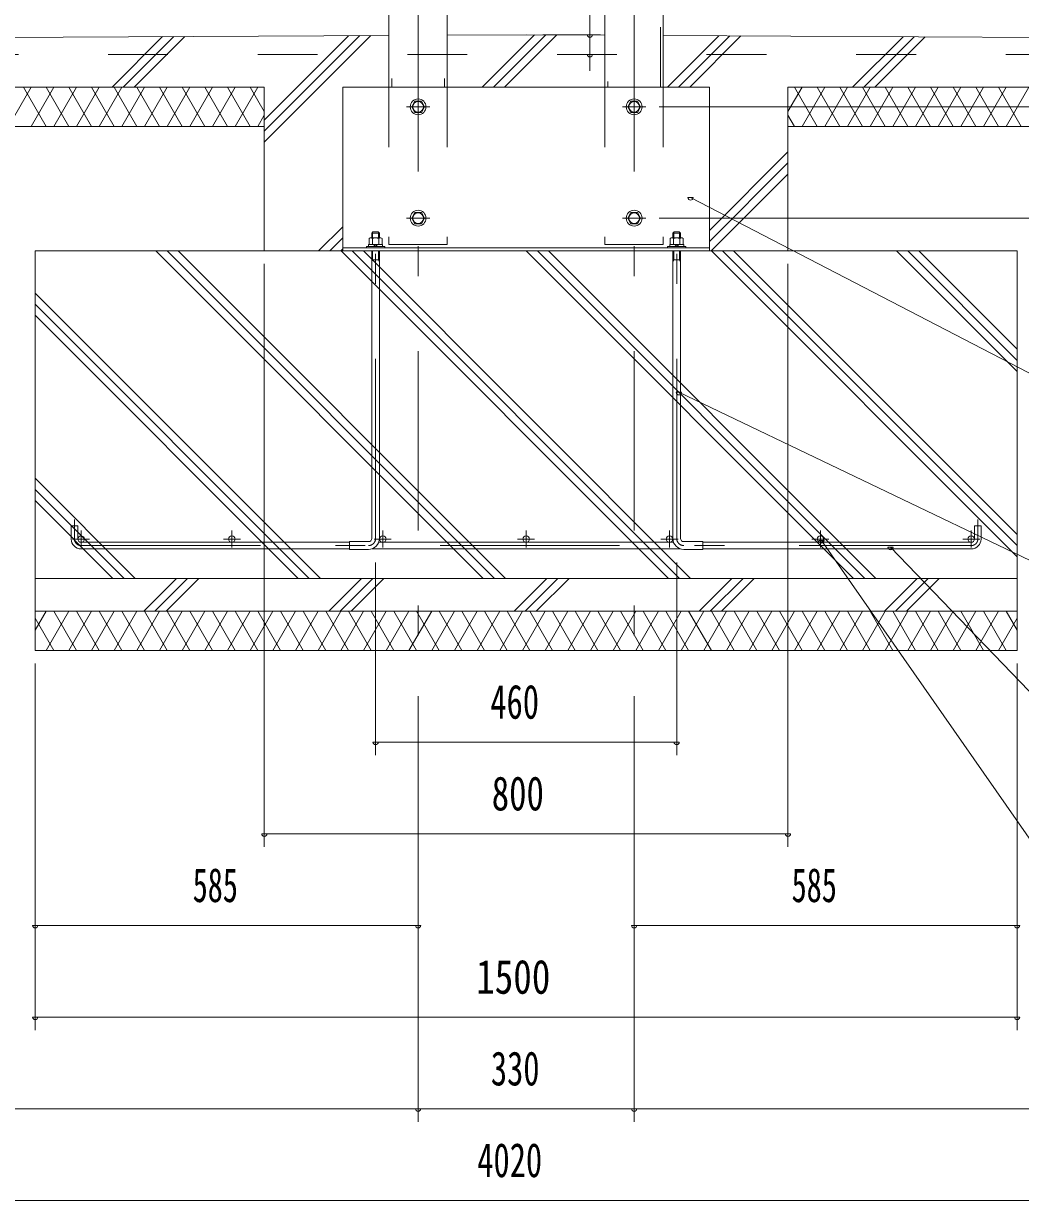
# Model space of a CAD drawing. Units: millimetres, scale not verified. Extents: x -34086 to 34091, y -14700 to 14700.
# Drawn here: x 21228 to 26559, y -4592 to 1698 of the extents above; entities that cross this region are included whole.
import ezdxf
from ezdxf.enums import TextEntityAlignment as Align

# ---------------------------------------------------------------- set-up
doc = ezdxf.new("R2010")
doc.units = ezdxf.units.MM
doc.header["$LTSCALE"] = 80
doc.linetypes.add('USER2', pattern=[10, 4, -6])
doc.linetypes.add('USER3', pattern=[24, 12, -5, 2, -5])
for name, color, linetype, lineweight in [('0-6_2-02BOLD', 7, 'Continuous', 18), ('0-7_2-12HIDDEN', 3, 'USER2', 18), ('0-8_2-22CENTER', 3, 'USER3', 18), ('0-9_2-42THIN', 4, 'Continuous', 18), ('0-A_2-52DIM', 3, 'Continuous', 18), ('0-B_2-62HATCH', 2, 'Continuous', 18)]:
    doc.layers.add(name, color=color, linetype=linetype, lineweight=lineweight)
doc.styles.add('ＭＳ ゴシック', font='')
doc.styles.get('ＭＳ ゴシック').set_extended_font_data('MS Gothic')

msp = doc.modelspace()

# ---------------------------------------------------------------- linework, layer by layer
at = {"layer": '0-6_2-02BOLD'}
for p, q in [((24337.33, 1357.9), (24337.33, 7787.41)), ((24649.18, 7787.41), (24649.18, 1357.9)), ((23182.32, 2204.9), (23182.32, 1357.9)), ((23494.17, 2204.9), (23494.17, 1357.9)), ((23494.17, 1635.81), (23915.75, 1637.9)), ((23915.75, 1637.9), (24337.32, 1635.81)), ((18475.17, 1610.83), (23182.32, 1634.25)), ((29356.33, 1610.83), (24649.18, 1634.25)), ((22515.75, 1357.9), (18686.65, 1357.9)), ((22515.75, 1357.9), (22515.75, 482.9)), ((22935.74, 1357.9), (24895.75, 1357.9)), ((22935.74, 1357.9), (22935.74, 482.9)), ((24895.75, 1357.9), (24895.75, 482.9)), ((25315.75, 1357.9), (29144.84, 1357.9)), ((25315.75, 1357.9), (25315.75, 482.9)), ((23372.6, 1252.9), (23355.42, 1282.65)), ((24510.43, 1282.65), (24476.07, 1282.65)), ((24527.6, 1252.9), (24510.43, 1282.65)), ((23321.07, 1223.15), (23355.42, 1223.15)), ((23355.42, 1223.15), (23372.6, 1252.9)), ((24510.43, 1223.15), (24527.6, 1252.9)), ((22515.75, 1147.9), (19140.07, 1147.9)), ((25315.75, 1147.9), (26995.74, 1147.9)), ((23303.9, 657.9), (23321.07, 687.65)), ((23321.07, 628.15), (23303.9, 657.9)), ((23321.07, 687.65), (23355.42, 687.65)), ((24458.9, 657.9), (24476.07, 687.65)), ((24476.07, 628.15), (24458.9, 657.9)), ((23089.75, 577.73), (23096.75, 584.73)), ((23089.75, 577.73), (23131.75, 577.73)), ((23089.75, 552.2), (23089.75, 577.73)), ((23096.75, 584.73), (23124.75, 584.73)), ((23124.75, 584.73), (23131.75, 577.73)), ((23131.75, 552.2), (23131.75, 577.73)), ((23321.07, 628.15), (23355.42, 628.15)), ((24510.43, 628.15), (24476.07, 628.15)), ((24706.75, 584.73), (24699.75, 577.73)), ((24699.75, 552.2), (24699.75, 577.73)), ((24741.75, 577.73), (24699.75, 577.73)), ((24734.75, 584.73), (24706.75, 584.73)), ((24741.75, 577.73), (24734.75, 584.73)), ((24741.75, 552.2), (24741.75, 577.73)), ((23061.75, 506.7), (23061.75, 498.65)), ((23073.12, 517.2), (23073.12, 506.7)), ((23073.12, 517.2), (23148.37, 517.2)), ((23076.4, 549.04), (23081.87, 552.2)), ((23076.4, 549.04), (23076.4, 517.2)), ((23093.57, 549.04), (23093.57, 517.2)), ((23100.25, 506.7), (23110.75, 517.2)), ((23110.75, 506.7), (23121.25, 517.2)), ((23127.93, 549.04), (23127.93, 517.2)), ((23148.37, 517.2), (23148.37, 506.7)), ((24683.12, 517.2), (24683.12, 506.7)), ((24758.38, 517.2), (24683.12, 517.2)), ((24703.57, 549.04), (24703.57, 517.2)), ((24720.75, 506.7), (24710.25, 517.2)), ((24731.25, 506.7), (24720.75, 517.2)), ((24737.93, 549.04), (24737.93, 517.2)), ((24755.1, 549.04), (24755.1, 517.2)), ((24758.38, 517.2), (24758.38, 506.7)), ((24769.75, 506.7), (24769.75, 498.65)), ((21290.75, 482.9), (26540.75, 482.9)), ((21290.75, 482.9), (21290.75, -1652.1)), ((22935.74, 498.65), (24895.75, 498.65)), ((23089.75, -1053.6), (23089.75, 482.9)), ((23131.75, -1053.6), (23131.75, 482.9)), ((24699.75, -1053.6), (24699.75, 482.9)), ((24741.75, -1053.6), (24741.75, 482.9)), ((26540.75, 482.9), (26540.75, -1652.1)), ((23089.75, 435.65), (23131.75, 435.65)), ((24741.75, 435.65), (24699.75, 435.65)), ((21483.25, -1057.1), (21483.25, -987.1)), ((26313.25, -987.1), (26348.25, -987.1)), ((26313.25, -1057.1), (26313.25, -987.1)), ((26348.25, -1057.1), (26348.25, -987.1)), ((21535.75, -1074.6), (22970.75, -1074.6)), ((21535.75, -1109.6), (22970.75, -1109.6)), ((23072.25, -1071.1), (22970.75, -1071.1)), ((22970.75, -1113.1), (22970.75, -1071.1)), ((23072.25, -1113.1), (22970.75, -1113.1)), ((24739.15, -1109.6), (23092.35, -1109.6)), ((24703.58, -1074.6), (23127.92, -1074.6)), ((24759.25, -1071.1), (24860.75, -1071.1)), ((26295.75, -1074.6), (24860.75, -1074.6)), ((26295.75, -1109.6), (24860.75, -1109.6)), ((26540.75, -1267.1), (21290.75, -1267.1)), ((26540.75, -1442.1), (21290.75, -1442.1)), ((26540.75, -1652.1), (21290.75, -1652.1))]:
    msp.add_line(p, q, dxfattribs=at)
for points in [[(23321.07, 1223.15), (23303.9, 1252.9), (23321.07, 1282.65), (23355.42, 1282.65)], [(24510.43, 1223.15), (24476.07, 1223.15), (24458.9, 1252.9), (24476.07, 1282.65)], [(23355.42, 628.15), (23372.6, 657.9), (23355.42, 687.65)], [(24510.43, 628.15), (24527.6, 657.9), (24510.43, 687.65), (24476.07, 687.65)], [(23061.75, 506.7), (23159.75, 506.7), (23159.75, 498.65)], [(23081.87, 552.2), (23139.62, 552.2), (23145.1, 549.04), (23145.1, 517.2)], [(24769.75, 506.7), (24671.75, 506.7), (24671.75, 498.65)], [(24755.1, 549.04), (24749.62, 552.2), (24691.87, 552.2), (24686.4, 549.04), (24686.4, 517.2)], [(21518.25, -1057.1), (21518.25, -987.1), (21483.25, -987.1)], [(24759.25, -1113.1), (24860.75, -1113.1), (24860.75, -1071.1)]]:
    msp.add_lwpolyline(points, dxfattribs=at)
for centre, radius in [((23338.25, 1252.9), 42), ((23338.25, 1252.9), 28.88), ((24493.25, 1252.9), 42), ((24493.25, 1252.9), 28.88), ((23338.25, 657.9), 42), ((24493.25, 657.9), 42), ((23338.25, 657.9), 28.88), ((24493.25, 657.9), 28.88), ((21535.75, -1057.1), 17.5), ((22342.5, -1057.1), 17.5), ((23149.25, -1057.1), 17.5), ((23915.75, -1057.1), 17.5), ((24682.25, -1057.1), 17.5), ((25489, -1057.1), 17.5), ((26295.75, -1057.1), 17.5)]:
    msp.add_circle(centre, radius, dxfattribs=at)
for centre, radius, start, end in [((23084.98, 538.96), 13.24, 49.5701, 90), ((23110.75, 503.98), 48.23, 69.13593, 110.86406), ((23136.51, 538.96), 13.24, 90, 130.42989), ((24694.98, 538.96), 13.24, 49.57011, 90), ((24720.75, 503.98), 48.23, 69.13594, 110.86407), ((24746.51, 538.96), 13.24, 90, 130.4299), ((21535.75, -1057.1), 52.5, 180, 270), ((23072.25, -1053.6), 59.5, 270, 0), ((23072.25, -1053.6), 17.5, 270, 0), ((24759.25, -1053.6), 59.5, 180, 270), ((24759.25, -1053.6), 17.5, 180, 270), ((26295.75, -1057.1), 52.5, 270, 0)]:
    msp.add_arc(centre, radius, start, end, dxfattribs=at)
at = {"layer": '0-7_2-12HIDDEN'}
for p, q in [((24352.03, 7787.41), (24352.03, 1357.9)), ((24634.48, 1357.9), (24634.48, 7787.41)), ((23197.02, 2204.9), (23197.02, 1357.9)), ((23479.47, 2204.9), (23479.47, 1357.9)), ((16880.75, 1532.9), (30950.75, 1532.9)), ((23182.32, 1357.9), (23182.32, 517.9)), ((23494.17, 1357.9), (23494.17, 517.9)), ((24337.32, 1357.9), (24337.32, 517.9)), ((24649.18, 1357.9), (24649.18, 517.9)), ((23182.32, 517.9), (23494.17, 517.9)), ((24649.18, 517.9), (24337.32, 517.9))]:
    msp.add_line(p, q, dxfattribs=at)
at = {"layer": '0-8_2-22CENTER'}
for p, q in [((23338.25, 9547.9), (23338.25, -1827.1)), ((24493.25, 9547.9), (24493.25, -1827.1)), ((23275.25, 1252.9), (23401.25, 1252.9)), ((24556.25, 1252.9), (24430.25, 1252.9)), ((23275.25, 657.9), (23401.25, 657.9)), ((24556.25, 657.9), (24430.25, 657.9)), ((23110.75, -1053.6), (23110.75, 626.73)), ((24720.75, -1053.6), (24720.75, 626.73)), ((21500.75, -1057.1), (21500.75, -952.1)), ((26330.75, -1057.1), (26330.75, -952.1)), ((21581.25, -1057.1), (21490.25, -1057.1)), ((21535.75, -1102.6), (21535.75, -1011.6)), ((22388, -1057.1), (22297, -1057.1)), ((22342.5, -1102.6), (22342.5, -1011.6)), ((23194.75, -1057.1), (23103.75, -1057.1)), ((23149.25, -1102.6), (23149.25, -1011.6)), ((23961.25, -1057.1), (23870.25, -1057.1)), ((23915.75, -1102.6), (23915.75, -1011.6)), ((24636.75, -1057.1), (24727.75, -1057.1)), ((24682.25, -1102.6), (24682.25, -1011.6)), ((25443.5, -1057.1), (25534.5, -1057.1)), ((25489, -1102.6), (25489, -1011.6)), ((26250.25, -1057.1), (26341.25, -1057.1)), ((26295.75, -1102.6), (26295.75, -1011.6)), ((21535.75, -1092.1), (26295.75, -1092.1))]:
    msp.add_line(p, q, dxfattribs=at)
for centre, radius, start, end in [((21535.75, -1057.1), 35, 180, 270), ((23072.25, -1053.6), 38.5, 270, 0), ((24759.25, -1053.6), 38.5, 180, 270), ((26295.75, -1057.1), 35, 270, 0)]:
    msp.add_arc(centre, radius, start, end, dxfattribs=at)
at = {"layer": '0-9_2-42THIN'}
for p, q in [((23095, 552.2), (23095, 582.98)), ((23126.5, 552.2), (23126.5, 582.98)), ((24705, 552.2), (24705, 582.98)), ((24736.5, 552.2), (24736.5, 582.98)), ((23126.5, 435.65), (23126.5, 482.9)), ((24705, 435.65), (24705, 482.9)), ((23126.5, 435.65), (23131.75, 426.56)), ((24705, 435.65), (24699.75, 426.56))]:
    msp.add_line(p, q, dxfattribs=at)
for points in [[(23089.75, 426.56), (23095, 435.65), (23095, 482.9)], [(24741.75, 426.56), (24736.5, 435.65), (24736.5, 482.9)]]:
    msp.add_lwpolyline(points, dxfattribs=at)
at = {"layer": '0-A_2-52DIM'}
for p, q in [((24256.7, 1445.03), (24256.7, 2015.9)), ((24312.43, 1637.9), (24005.48, 1637.9)), ((24270.7, 1637.9), (24242.7, 1637.9)), ((24270.7, 1532.9), (24242.7, 1532.9)), ((24626.25, 1252.9), (27415.75, 1252.9)), ((24808.75, 767.96), (24780.75, 767.96)), ((27100.75, -427.1), (24794.75, 767.96)), ((24626.25, 657.9), (27415.75, 657.9)), ((22515.75, 412.9), (22515.75, -2702.1)), ((25315.75, 412.9), (25315.75, -2702.1)), ((24746.52, -272.9), (24718.52, -272.9)), ((27100.75, -1407.1), (24732.52, -272.9)), ((25508.45, -1064.65), (25480.45, -1064.65)), ((27100.75, -3367.1), (25494.45, -1064.65)), ((25877.93, -1100.3), (25849.93, -1100.3)), ((27100.75, -2387.1), (25863.93, -1100.3)), ((23110.75, -1183.1), (23110.75, -2212.1)), ((24720.75, -1183.1), (24720.75, -2212.1)), ((21290.75, -1722.1), (21290.75, -3682.1)), ((26540.75, -1722.1), (26540.75, -3682.1)), ((23338.25, -1897.1), (23338.25, -4172.1)), ((24493.25, -1897.1), (24493.25, -4172.1)), ((23124.75, -2142.1), (23096.75, -2142.1)), ((23110.75, -2142.1), (24720.75, -2142.1)), ((24734.75, -2142.1), (24706.75, -2142.1)), ((22529.75, -2632.1), (22501.75, -2632.1)), ((22515.75, -2632.1), (25315.75, -2632.1)), ((25329.75, -2632.1), (25301.75, -2632.1)), ((21304.75, -3122.1), (21276.75, -3122.1)), ((21290.75, -3122.1), (23338.25, -3122.1)), ((23352.25, -3122.1), (23324.25, -3122.1)), ((24507.25, -3122.1), (24479.25, -3122.1)), ((24493.25, -3122.1), (26540.75, -3122.1)), ((26554.75, -3122.1), (26526.75, -3122.1)), ((21304.75, -3612.1), (21276.75, -3612.1)), ((21290.75, -3612.1), (26540.75, -3612.1)), ((26554.75, -3612.1), (26526.75, -3612.1)), ((30950.75, -4102.1), (16880.75, -4102.1)), ((23352.25, -4102.1), (23324.25, -4102.1)), ((24507.25, -4102.1), (24479.25, -4102.1)), ((16880.75, -4592.1), (30950.75, -4592.1))]:
    msp.add_line(p, q, dxfattribs=at)
for centre in [(24256.7, 1637.9), (24256.7, 1532.9), (24794.75, 767.96), (24732.52, -272.9), (25494.45, -1064.65), (25863.93, -1100.3), (23110.75, -2142.1), (24720.75, -2142.1), (22515.75, -2632.1), (25315.75, -2632.1), (21290.75, -3122.1), (23338.25, -3122.1), (24493.25, -3122.1), (26540.75, -3122.1), (21290.75, -3612.1), (26540.75, -3612.1), (23338.25, -4102.1), (24493.25, -4102.1)]:
    msp.add_arc(centre, 14, 180, 0, dxfattribs=at)
at = {"layer": '0-B_2-62HATCH'}
for p, q in [((23681.36, 1357.9), (23961.13, 1637.68)), ((23740.75, 1357.9), (24020.23, 1637.38)), ((23800.15, 1357.9), (24079.34, 1637.09)), ((21701.46, 1357.9), (21971.79, 1628.23)), ((21760.86, 1357.9), (22031.48, 1628.53)), ((21820.25, 1357.9), (22091.17, 1628.83)), ((22515.75, 1063.45), (23086.08, 1633.77)), ((22515.75, 1122.85), (23026.38, 1633.48)), ((22515.75, 1182.24), (22966.68, 1633.18)), ((24671.31, 1357.9), (24946.18, 1632.78)), ((24730.7, 1357.9), (25005.28, 1632.48)), ((24790.1, 1357.9), (25064.39, 1632.19)), ((25661.25, 1357.9), (25931.23, 1627.88)), ((25720.65, 1357.9), (25990.33, 1627.58)), ((25780.05, 1357.9), (26049.43, 1627.29)), ((21147.35, 1147.9), (21268.59, 1357.9)), ((21349.42, 1147.9), (21228.18, 1357.9)), ((21268.59, 1147.9), (21389.84, 1357.9)), ((21470.67, 1147.9), (21349.42, 1357.9)), ((21389.84, 1147.9), (21511.08, 1357.9)), ((21591.91, 1147.9), (21470.67, 1357.9)), ((21511.08, 1147.9), (21632.32, 1357.9)), ((21713.15, 1147.9), (21591.91, 1357.9)), ((21632.32, 1147.9), (21753.57, 1357.9)), ((21834.4, 1147.9), (21713.15, 1357.9)), ((21753.57, 1147.9), (21874.81, 1357.9)), ((21955.64, 1147.9), (21834.4, 1357.9)), ((21874.81, 1147.9), (21996.05, 1357.9)), ((22076.88, 1147.9), (21955.64, 1357.9)), ((21996.05, 1147.9), (22117.3, 1357.9)), ((22198.12, 1147.9), (22076.89, 1357.9)), ((22117.3, 1147.9), (22238.54, 1357.9)), ((22319.37, 1147.9), (22198.12, 1357.9)), ((22238.54, 1147.9), (22359.78, 1357.9)), ((22440.61, 1147.9), (22319.37, 1357.9)), ((22359.78, 1147.9), (22481.03, 1357.9)), ((22515.75, 1227.77), (22440.61, 1357.9)), ((25315.75, 1227.79), (25390.88, 1357.9)), ((25471.71, 1147.9), (25350.46, 1357.9)), ((25390.87, 1147.9), (25512.11, 1357.9)), ((25592.94, 1147.9), (25471.71, 1357.9)), ((25512.11, 1147.9), (25633.36, 1357.9)), ((25714.19, 1147.9), (25592.94, 1357.9)), ((25633.36, 1147.9), (25754.6, 1357.9)), ((25835.43, 1147.9), (25714.19, 1357.9)), ((25754.6, 1147.9), (25875.85, 1357.9)), ((25956.68, 1147.9), (25835.43, 1357.9)), ((25875.85, 1147.9), (25997.09, 1357.9)), ((26077.92, 1147.9), (25956.68, 1357.9)), ((25997.09, 1147.9), (26118.34, 1357.9)), ((26199.16, 1147.9), (26077.92, 1357.9)), ((26118.34, 1147.9), (26239.57, 1357.9)), ((26320.4, 1147.9), (26199.16, 1357.9)), ((26239.57, 1147.9), (26360.82, 1357.9)), ((26441.65, 1147.9), (26320.41, 1357.9)), ((26360.82, 1147.9), (26482.06, 1357.9)), ((26562.89, 1147.9), (26441.65, 1357.9)), ((26482.07, 1147.9), (26603.31, 1357.9)), ((22481.03, 1147.9), (22515.75, 1208.04)), ((25350.46, 1147.9), (25315.75, 1208.02)), ((24895.75, 592.4), (25315.75, 1012.4)), ((24895.75, 533), (25315.75, 953)), ((24905.05, 482.9), (25315.75, 893.6)), ((22806.35, 482.9), (22935.74, 612.29)), ((22865.75, 482.9), (22935.74, 552.9)), ((21936.5, 482.9), (23686.51, -1267.1)), ((21995.9, 482.9), (23745.9, -1267.1)), ((22055.3, 482.9), (23805.29, -1267.1)), ((22925.15, 482.9), (22935.74, 493.5)), ((22926.45, 482.9), (24676.45, -1267.1)), ((22985.85, 482.9), (24735.85, -1267.1)), ((23045.24, 482.9), (24795.25, -1267.1)), ((23916.4, 482.9), (25666.4, -1267.1)), ((23975.8, 482.9), (25725.8, -1267.1)), ((24035.19, 482.9), (25785.19, -1267.1)), ((24906.35, 482.9), (26540.75, -1151.5)), ((24965.74, 482.9), (26540.75, -1092.1)), ((25025.14, 482.9), (26540.75, -1032.7)), ((25896.3, 482.9), (26540.75, -161.55)), ((25955.7, 482.9), (26540.75, -102.15)), ((26015.09, 482.9), (26540.75, -42.75)), ((21290.75, 257.5), (22815.35, -1267.1)), ((21290.75, 198.1), (22755.95, -1267.1)), ((21290.75, 138.71), (22696.56, -1267.1)), ((21290.75, -732.45), (21825.4, -1267.1)), ((21290.75, -791.84), (21766, -1267.1)), ((21290.75, -851.24), (21706.61, -1267.1)), ((21871.31, -1442.1), (22046.3, -1267.1)), ((21930.7, -1442.1), (22105.7, -1267.1)), ((21990.1, -1442.1), (22165.1, -1267.1)), ((22861.26, -1442.1), (23036.25, -1267.1)), ((22920.66, -1442.1), (23095.65, -1267.1)), ((22980.05, -1442.1), (23155.05, -1267.1)), ((23851.21, -1442.1), (24026.2, -1267.1)), ((23910.6, -1442.1), (24085.6, -1267.1)), ((23970, -1442.1), (24145, -1267.1)), ((24841.15, -1442.1), (25016.15, -1267.1)), ((24900.55, -1442.1), (25075.55, -1267.1)), ((24959.95, -1442.1), (25134.95, -1267.1)), ((25831.1, -1442.1), (26006.1, -1267.1)), ((25890.5, -1442.1), (26065.5, -1267.1)), ((25949.9, -1442.1), (26124.9, -1267.1)), ((21290.75, -1543.72), (21349.42, -1442.1)), ((21349.42, -1652.1), (21470.67, -1442.1)), ((21511.08, -1652.1), (21389.84, -1442.1)), ((21470.67, -1652.1), (21591.91, -1442.1)), ((21632.32, -1652.1), (21511.08, -1442.1)), ((21591.9, -1652.1), (21713.15, -1442.1)), ((21753.57, -1652.1), (21632.32, -1442.1)), ((21713.15, -1652.1), (21834.4, -1442.1)), ((21874.81, -1652.1), (21753.57, -1442.1)), ((21834.4, -1652.1), (21955.64, -1442.1)), ((21996.05, -1652.1), (21874.81, -1442.1)), ((21955.64, -1652.1), (22076.88, -1442.1)), ((22117.3, -1652.1), (21996.05, -1442.1)), ((22076.88, -1652.1), (22198.12, -1442.1)), ((22238.54, -1652.1), (22117.3, -1442.1)), ((22198.12, -1652.1), (22319.37, -1442.1)), ((22359.78, -1652.1), (22238.54, -1442.1)), ((22319.37, -1652.1), (22440.61, -1442.1)), ((22481.03, -1652.1), (22359.78, -1442.1)), ((22440.61, -1652.1), (22561.86, -1442.1)), ((22602.27, -1652.1), (22481.03, -1442.1)), ((22561.85, -1652.1), (22683.1, -1442.1)), ((22723.52, -1652.1), (22602.27, -1442.1)), ((22683.1, -1652.1), (22804.35, -1442.1)), ((22844.76, -1652.1), (22723.52, -1442.1)), ((22804.35, -1652.1), (22925.59, -1442.1)), ((22966, -1652.1), (22844.76, -1442.1)), ((22925.58, -1652.1), (23046.83, -1442.1)), ((23087.25, -1652.1), (22966, -1442.1)), ((23046.83, -1652.1), (23168.08, -1442.1)), ((23208.49, -1652.1), (23087.25, -1442.1)), ((23168.08, -1652.1), (23289.32, -1442.1)), ((23329.73, -1652.1), (23208.49, -1442.1)), ((23289.32, -1652.1), (23410.56, -1442.1)), ((23450.98, -1652.1), (23329.73, -1442.1)), ((23410.56, -1652.1), (23531.8, -1442.1)), ((23572.22, -1652.1), (23450.98, -1442.1)), ((23531.8, -1652.1), (23653.05, -1442.1)), ((23693.46, -1652.1), (23572.22, -1442.1)), ((23653.05, -1652.1), (23774.29, -1442.1)), ((23814.71, -1652.1), (23693.46, -1442.1)), ((23774.29, -1652.1), (23895.53, -1442.1)), ((23935.95, -1652.1), (23814.71, -1442.1)), ((23895.53, -1652.1), (24016.78, -1442.1)), ((24057.2, -1652.1), (23935.95, -1442.1)), ((24016.78, -1652.1), (24138.03, -1442.1)), ((24178.44, -1652.1), (24057.2, -1442.1)), ((24138.02, -1652.1), (24259.26, -1442.1)), ((24299.68, -1652.1), (24178.43, -1442.1)), ((24259.26, -1652.1), (24380.51, -1442.1)), ((24420.93, -1652.1), (24299.68, -1442.1)), ((24380.51, -1652.1), (24501.75, -1442.1)), ((24542.17, -1652.1), (24420.92, -1442.1)), ((24501.75, -1652.1), (24622.99, -1442.1)), ((24663.41, -1652.1), (24542.17, -1442.1)), ((24622.99, -1652.1), (24744.24, -1442.1)), ((24784.66, -1652.1), (24663.41, -1442.1)), ((24744.24, -1652.1), (24865.48, -1442.1)), ((24905.9, -1652.1), (24784.66, -1442.1)), ((24865.48, -1652.1), (24986.73, -1442.1)), ((25027.14, -1652.1), (24905.9, -1442.1)), ((24986.73, -1652.1), (25107.97, -1442.1)), ((25148.39, -1652.1), (25027.14, -1442.1)), ((25107.97, -1652.1), (25229.21, -1442.1)), ((25269.63, -1652.1), (25148.39, -1442.1)), ((25229.21, -1652.1), (25350.46, -1442.1)), ((25390.88, -1652.1), (25269.63, -1442.1)), ((25350.46, -1652.1), (25471.7, -1442.1)), ((25512.11, -1652.1), (25390.87, -1442.1)), ((25471.7, -1652.1), (25592.94, -1442.1)), ((25633.36, -1652.1), (25512.11, -1442.1)), ((25592.94, -1652.1), (25714.19, -1442.1)), ((25754.61, -1652.1), (25633.36, -1442.1)), ((25714.19, -1652.1), (25835.43, -1442.1)), ((25875.85, -1652.1), (25754.6, -1442.1)), ((25835.43, -1652.1), (25956.68, -1442.1)), ((25997.09, -1652.1), (25875.85, -1442.1)), ((25956.68, -1652.1), (26077.92, -1442.1)), ((26118.34, -1652.1), (25997.09, -1442.1)), ((26077.92, -1652.1), (26199.16, -1442.1)), ((26239.58, -1652.1), (26118.34, -1442.1)), ((26199.16, -1652.1), (26320.41, -1442.1)), ((26360.82, -1652.1), (26239.58, -1442.1)), ((26320.41, -1652.1), (26441.65, -1442.1)), ((26482.07, -1652.1), (26360.82, -1442.1)), ((26540.75, -1543.74), (26482.07, -1442.1)), ((21389.84, -1652.1), (21290.75, -1480.47)), ((26441.65, -1652.1), (26540.75, -1480.45))]:
    msp.add_line(p, q, dxfattribs=at)

# ---------------------------------------------------------------- texts
at = {"layer": '0-A_2-52DIM', "color": 7, "style": 'ＭＳ ゴシック'}
for s, width, p in [('460', 0.7, (23724.19, -2072.1)), ('800', 0.75, (23731.78, -2562.1)), ('585', 0.65, (22132.64, -3052.1)), ('585', 0.65, (25335.15, -3052.1)), ('1500', 0.8, (23648.37, -3542.1)), ('330', 0.7, (23726.99, -4032.1)), ('4020', 0.7, (23654.09, -4522.1))]:
    msp.add_text(s, height=182.3, dxfattribs=dict(at, width=width)).set_placement(p, align=Align.BOTTOM_LEFT)

doc.saveas('drawing.dxf')
